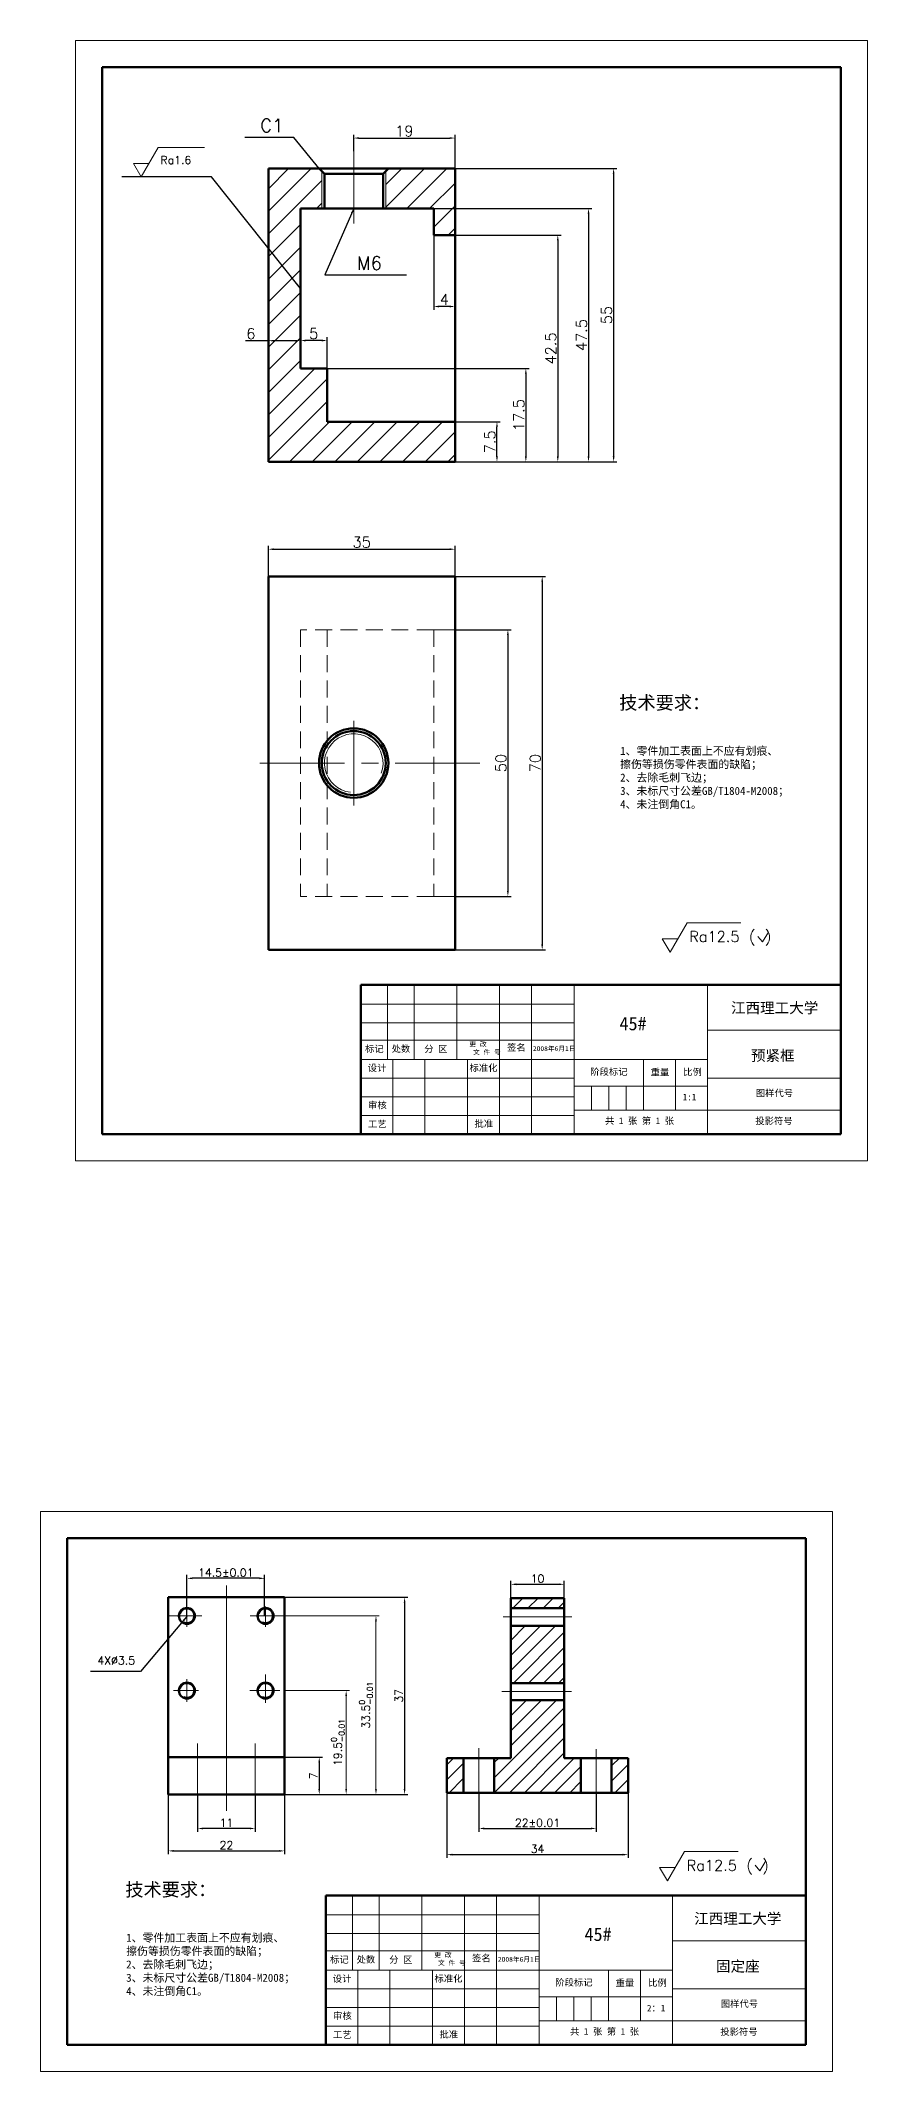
# Model space of a CAD drawing. Header units: millimetres. Extents: x -1505 to 6149, y -3153 to 848.
# Drawn here: x 5083 to 5393, y -1964 to -1202 of the extents above; entities that cross this region are included whole.
import ezdxf

# ---------------------------------------------------------------- set-up
doc = ezdxf.new("R2010")
doc.units = ezdxf.units.MM
doc.linetypes.add('CENTER', pattern=[50.8, 31.75, -6.35, 6.35, -6.35])
doc.linetypes.add('DASHED2', pattern=[9.525, 6.35, -3.175])
doc.layers.add('csx', color=7, linetype='Continuous', lineweight=50)
doc.styles.add('2.5', font='simfang.ttf')
doc.styles.get("Standard").update_dxf_attribs({"font": 'txt', "bigfont": 'gbcbig.shx'})
doc.dimstyles.new('gdp ISO-25', dxfattribs={"dimtxt": 3, "dimasz": 2, "dimexe": 1.25, "dimexo": 0, "dimtad": 1, "dimlfac": 0.5, "dimdsep": 46, "dimtxsty": 'Standard', "dimcen": 2.5, "dimadec": 0, "dimazin": 0, "dimtfac": 1, "dimtmove": 0, "dimatfit": 3, "dimfxl": 1, "dimarcsym": 0})
doc.dimstyles.new('ISO-25', dxfattribs={"dimtxt": 2, "dimasz": 2, "dimexe": 1.25, "dimexo": 0, "dimtad": 1, "dimdsep": 46, "dimtxsty": 'Standard', "dimcen": 2.5, "dimadec": 0, "dimazin": 0, "dimtfac": 1, "dimtmove": 0, "dimatfit": 3, "dimfxl": 1, "dimarcsym": 0})
doc.dimstyles.new('yjkISO-25', dxfattribs={"dimtxt": 4, "dimasz": 2, "dimexe": 1.25, "dimexo": 0, "dimtad": 1, "dimlfac": 0.5, "dimdsep": 46, "dimtxsty": 'Standard', "dimcen": 2.5, "dimadec": 0, "dimazin": 0, "dimtfac": 1, "dimtmove": 0, "dimatfit": 3, "dimfxl": 1, "dimarcsym": 0})

# ---------------------------------------------------------------- blocks, each defined once
blk = doc.blocks.new('*D171')
at = {"color": 0, "lineweight": -2}
for p, q in [((5174.62, -1845.76), (5188.86, -1845.76)), ((5187.61, -1847.76), (5187.61, -1857.76)), ((5174.62, -1859.76), (5188.86, -1859.76))]:
    blk.add_line(p, q, dxfattribs=at)
at = {"color": 0}
for points in [[(5187.28, -1847.76), (5187.94, -1847.76), (5187.61, -1845.76)], [(5187.28, -1857.76), (5187.94, -1857.76), (5187.61, -1859.76)]]:
    blk.add_solid(points, dxfattribs=at)
at = {"layer": 'Defpoints', "color": 0}
for p in [(5174.62, -1845.76), (5174.62, -1859.76), (5187.61, -1859.76)]:
    blk.add_point(p, dxfattribs=at)
at = {"color": 0, "lineweight": 13, "insert": (5185.49, -1852.76), "char_height": 3, "attachment_point": 5, "rotation": 90}
blk.add_mtext('7', dxfattribs=at)
blk = doc.blocks.new('*D172')
at = {"color": 0, "lineweight": -2}
for p, q in [((5174.62, -1785.79), (5220.89, -1785.79)), ((5219.64, -1787.79), (5219.64, -1857.76)), ((5174.62, -1859.76), (5220.89, -1859.76))]:
    blk.add_line(p, q, dxfattribs=at)
at = {"color": 0}
for points in [[(5219.3, -1787.79), (5219.97, -1787.79), (5219.64, -1785.79)], [(5219.3, -1857.76), (5219.97, -1857.76), (5219.64, -1859.76)]]:
    blk.add_solid(points, dxfattribs=at)
at = {"layer": 'Defpoints', "color": 0}
for p in [(5174.62, -1785.79), (5174.62, -1859.76), (5219.64, -1859.76)]:
    blk.add_point(p, dxfattribs=at)
at = {"color": 0, "lineweight": 13, "insert": (5217.51, -1822.77), "char_height": 3, "attachment_point": 5, "rotation": 90}
blk.add_mtext('37', dxfattribs=at)
blk = doc.blocks.new('*D173')
at = {"color": 0, "lineweight": -2}
for p, q in [((5131, -1859.76), (5131, -1882.17)), ((5174.62, -1859.76), (5174.62, -1882.17)), ((5133, -1880.92), (5172.62, -1880.92))]:
    blk.add_line(p, q, dxfattribs=at)
at = {"color": 0}
for points in [[(5133, -1880.59), (5133, -1881.25), (5131, -1880.92)], [(5172.62, -1880.59), (5172.62, -1881.25), (5174.62, -1880.92)]]:
    blk.add_solid(points, dxfattribs=at)
at = {"layer": 'Defpoints', "color": 0}
for p in [(5131, -1859.76), (5174.62, -1859.76), (5174.62, -1880.92)]:
    blk.add_point(p, dxfattribs=at)
at = {"color": 0, "lineweight": 13, "insert": (5152.81, -1878.79), "char_height": 3, "attachment_point": 5}
blk.add_mtext('22', dxfattribs=at)
blk = doc.blocks.new('*D174')
at = {"color": 0, "lineweight": -2}
for p, q in [((5142, -1859.76), (5142, -1873.76)), ((5163.62, -1859.76), (5163.62, -1873.76)), ((5161.62, -1872.51), (5144, -1872.51))]:
    blk.add_line(p, q, dxfattribs=at)
at = {"color": 0}
for points in [[(5144, -1872.18), (5144, -1872.84), (5142, -1872.51)], [(5161.62, -1872.18), (5161.62, -1872.84), (5163.62, -1872.51)]]:
    blk.add_solid(points, dxfattribs=at)
at = {"layer": 'Defpoints', "color": 0}
for p in [(5142, -1859.76), (5163.62, -1859.76), (5142, -1872.51)]:
    blk.add_point(p, dxfattribs=at)
at = {"color": 0, "lineweight": 13, "insert": (5152.81, -1870.38), "char_height": 3, "attachment_point": 5}
blk.add_mtext('11', dxfattribs=at)
blk = doc.blocks.new('*D175')
at = {"color": 0, "lineweight": -2}
for p, q in [((5138, -1792.79), (5138, -1777.46)), ((5165.13, -1778.71), (5140, -1778.71)), ((5167.13, -1792.79), (5167.13, -1777.46))]:
    blk.add_line(p, q, dxfattribs=at)
at = {"color": 0}
for points in [[(5140, -1778.37), (5140, -1779.04), (5138, -1778.71)], [(5165.13, -1778.37), (5165.13, -1779.04), (5167.13, -1778.71)]]:
    blk.add_solid(points, dxfattribs=at)
at = {"layer": 'Defpoints', "color": 0}
for p in [(5138, -1778.71), (5138, -1792.79), (5167.13, -1792.79)]:
    blk.add_point(p, dxfattribs=at)
at = {"color": 0, "lineweight": 13, "insert": (5152.56, -1776.58), "char_height": 3, "attachment_point": 5}
blk.add_mtext('14.5%%p0.01', dxfattribs=at)
blk = doc.blocks.new('*D176')
at = {"color": 0, "lineweight": -2}
for p, q in [((5247.49, -1859.09), (5247.49, -1873.77)), ((5291.49, -1859.09), (5291.49, -1873.77)), ((5249.49, -1872.52), (5289.49, -1872.52))]:
    blk.add_line(p, q, dxfattribs=at)
at = {"color": 0}
for points in [[(5249.49, -1872.18), (5249.49, -1872.85), (5247.49, -1872.52)], [(5289.49, -1872.18), (5289.49, -1872.85), (5291.49, -1872.52)]]:
    blk.add_solid(points, dxfattribs=at)
at = {"layer": 'Defpoints', "color": 0}
for p in [(5247.49, -1859.09), (5291.49, -1859.09), (5291.49, -1872.52)]:
    blk.add_point(p, dxfattribs=at)
at = {"color": 0, "lineweight": 13, "insert": (5269.49, -1870.39), "char_height": 3, "attachment_point": 5}
blk.add_mtext('22±0.01', dxfattribs=at)
blk = doc.blocks.new('*D177')
at = {"color": 0, "lineweight": -2}
for p, q in [((5235.49, -1859.09), (5235.49, -1883.57)), ((5303.49, -1859.09), (5303.49, -1883.57)), ((5237.49, -1882.32), (5301.49, -1882.32))]:
    blk.add_line(p, q, dxfattribs=at)
at = {"color": 0}
for points in [[(5237.49, -1881.99), (5237.49, -1882.66), (5235.49, -1882.32)], [(5301.49, -1881.99), (5301.49, -1882.66), (5303.49, -1882.32)]]:
    blk.add_solid(points, dxfattribs=at)
at = {"layer": 'Defpoints', "color": 0}
for p in [(5235.49, -1859.09), (5303.49, -1859.09), (5303.49, -1882.32)]:
    blk.add_point(p, dxfattribs=at)
at = {"color": 0, "lineweight": 13, "insert": (5269.49, -1880.2), "char_height": 3, "attachment_point": 5}
blk.add_mtext('34', dxfattribs=at)
blk = doc.blocks.new('*D178')
at = {"color": 0, "lineweight": -2}
for p, q in [((5259.49, -1786.12), (5259.49, -1779.71)), ((5261.49, -1780.96), (5277.49, -1780.96)), ((5279.49, -1786.12), (5279.49, -1779.71))]:
    blk.add_line(p, q, dxfattribs=at)
at = {"color": 0}
for points in [[(5261.49, -1780.62), (5261.49, -1781.29), (5259.49, -1780.96)], [(5277.49, -1780.62), (5277.49, -1781.29), (5279.49, -1780.96)]]:
    blk.add_solid(points, dxfattribs=at)
at = {"layer": 'Defpoints', "color": 0}
for p in [(5279.49, -1780.96), (5259.49, -1786.12), (5279.49, -1786.12)]:
    blk.add_point(p, dxfattribs=at)
at = {"color": 0, "lineweight": 13, "insert": (5269.49, -1778.83), "char_height": 3, "attachment_point": 5}
blk.add_mtext('10', dxfattribs=at)
blk = doc.blocks.new('*D234')
at = {"color": 0, "lineweight": -2}
for p, q in [((5168.54, -1403.01), (5168.54, -1391.57)), ((5170.54, -1392.82), (5236.54, -1392.82)), ((5238.54, -1403.01), (5238.54, -1391.57))]:
    blk.add_line(p, q, dxfattribs=at)
at = {"color": 0}
for points in [[(5170.54, -1392.49), (5170.54, -1393.15), (5168.54, -1392.82)], [(5236.54, -1392.49), (5236.54, -1393.15), (5238.54, -1392.82)]]:
    blk.add_solid(points, dxfattribs=at)
at = {"layer": 'Defpoints', "color": 0}
for p in [(5238.54, -1392.82), (5168.54, -1403.01), (5238.54, -1403.01)]:
    blk.add_point(p, dxfattribs=at)
at = {"color": 0, "lineweight": 13, "insert": (5203.54, -1390.19), "char_height": 4, "attachment_point": 5}
blk.add_mtext('35', dxfattribs=at)
blk = doc.blocks.new('*D235')
at = {"color": 0, "lineweight": -2}
for p, q in [((5238.54, -1250.04), (5299.28, -1250.04)), ((5298.03, -1252.04), (5298.03, -1358.04)), ((5238.54, -1360.04), (5299.28, -1360.04))]:
    blk.add_line(p, q, dxfattribs=at)
at = {"color": 0}
for points in [[(5297.7, -1252.04), (5298.37, -1252.04), (5298.03, -1250.04)], [(5297.7, -1358.04), (5298.37, -1358.04), (5298.03, -1360.04)]]:
    blk.add_solid(points, dxfattribs=at)
at = {"layer": 'Defpoints', "color": 0}
for p in [(5238.54, -1250.04), (5238.54, -1360.04), (5298.03, -1360.04)]:
    blk.add_point(p, dxfattribs=at)
at = {"color": 0, "lineweight": 13, "insert": (5295.41, -1305.04), "char_height": 4, "attachment_point": 5, "rotation": 90}
blk.add_mtext('55', dxfattribs=at)
blk = doc.blocks.new('*D236')
at = {"color": 0, "lineweight": -2}
for p, q in [((5238.54, -1345.04), (5255.53, -1345.04)), ((5254.28, -1358.04), (5254.28, -1347.04)), ((5238.54, -1360.04), (5255.53, -1360.04))]:
    blk.add_line(p, q, dxfattribs=at)
at = {"color": 0}
for points in [[(5253.94, -1347.04), (5254.61, -1347.04), (5254.28, -1345.04)], [(5253.94, -1358.04), (5254.61, -1358.04), (5254.28, -1360.04)]]:
    blk.add_solid(points, dxfattribs=at)
at = {"layer": 'Defpoints', "color": 0}
for p in [(5238.54, -1345.04), (5254.28, -1345.04), (5238.54, -1360.04)]:
    blk.add_point(p, dxfattribs=at)
at = {"color": 0, "lineweight": 13, "insert": (5251.65, -1352.54), "char_height": 4, "attachment_point": 5, "rotation": 90}
blk.add_mtext('7.5', dxfattribs=at)
blk = doc.blocks.new('*D237')
at = {"color": 0, "lineweight": -2}
for p, q in [((5238.54, -1275.04), (5278.34, -1275.04)), ((5277.09, -1277.04), (5277.09, -1358.04)), ((5238.54, -1360.04), (5278.34, -1360.04))]:
    blk.add_line(p, q, dxfattribs=at)
at = {"color": 0}
for points in [[(5276.76, -1277.04), (5277.43, -1277.04), (5277.09, -1275.04)], [(5276.76, -1358.04), (5277.43, -1358.04), (5277.09, -1360.04)]]:
    blk.add_solid(points, dxfattribs=at)
at = {"layer": 'Defpoints', "color": 0}
for p in [(5238.54, -1275.04), (5238.54, -1360.04), (5277.09, -1360.04)]:
    blk.add_point(p, dxfattribs=at)
at = {"color": 0, "lineweight": 13, "insert": (5274.47, -1317.54), "char_height": 4, "attachment_point": 5, "rotation": 90}
blk.add_mtext('42.5', dxfattribs=at)
blk = doc.blocks.new('*D238')
at = {"color": 0, "lineweight": -2}
for p, q in [((5190.54, -1325.04), (5266.37, -1325.04)), ((5265.12, -1327.04), (5265.12, -1358.04)), ((5238.54, -1360.04), (5266.37, -1360.04))]:
    blk.add_line(p, q, dxfattribs=at)
at = {"color": 0}
for points in [[(5264.79, -1327.04), (5265.46, -1327.04), (5265.12, -1325.04)], [(5264.79, -1358.04), (5265.46, -1358.04), (5265.12, -1360.04)]]:
    blk.add_solid(points, dxfattribs=at)
at = {"layer": 'Defpoints', "color": 0}
for p in [(5190.54, -1325.04), (5238.54, -1360.04), (5265.12, -1360.04)]:
    blk.add_point(p, dxfattribs=at)
at = {"color": 0, "lineweight": 13, "insert": (5262.5, -1342.54), "char_height": 4, "attachment_point": 5, "rotation": 90}
blk.add_mtext('17.5', dxfattribs=at)
blk = doc.blocks.new('*D239')
at = {"color": 0, "lineweight": -2}
for p, q in [((5230.54, -1265.04), (5289.87, -1265.04)), ((5288.62, -1267.04), (5288.62, -1358.04)), ((5238.54, -1360.04), (5289.87, -1360.04))]:
    blk.add_line(p, q, dxfattribs=at)
at = {"color": 0}
for points in [[(5288.29, -1267.04), (5288.96, -1267.04), (5288.62, -1265.04)], [(5288.29, -1358.04), (5288.96, -1358.04), (5288.62, -1360.04)]]:
    blk.add_solid(points, dxfattribs=at)
at = {"layer": 'Defpoints', "color": 0}
for p in [(5230.54, -1265.04), (5238.54, -1360.04), (5288.62, -1360.04)]:
    blk.add_point(p, dxfattribs=at)
at = {"color": 0, "lineweight": 13, "insert": (5286, -1312.54), "char_height": 4, "attachment_point": 5, "rotation": 90}
blk.add_mtext('47.5', dxfattribs=at)
blk = doc.blocks.new('*D240')
at = {"color": 0, "lineweight": -2}
for p, q in [((5200.54, -1243.5), (5200.54, -1237.39)), ((5202.54, -1238.64), (5236.54, -1238.64)), ((5238.54, -1250.04), (5238.54, -1237.39))]:
    blk.add_line(p, q, dxfattribs=at)
at = {"color": 0}
for points in [[(5202.54, -1238.31), (5202.54, -1238.98), (5200.54, -1238.64)], [(5236.54, -1238.31), (5236.54, -1238.98), (5238.54, -1238.64)]]:
    blk.add_solid(points, dxfattribs=at)
at = {"layer": 'Defpoints', "color": 0}
for p in [(5238.54, -1238.64), (5200.54, -1243.5), (5238.54, -1250.04)]:
    blk.add_point(p, dxfattribs=at)
at = {"color": 0, "lineweight": 13, "insert": (5219.54, -1236.02), "char_height": 4, "attachment_point": 5}
blk.add_mtext('19', dxfattribs=at)
blk = doc.blocks.new('*D241')
at = {"color": 0, "lineweight": -2}
for p, q in [((5230.54, -1275.04), (5230.54, -1303.04)), ((5238.54, -1275.04), (5238.54, -1303.04)), ((5236.54, -1301.79), (5232.54, -1301.79))]:
    blk.add_line(p, q, dxfattribs=at)
at = {"color": 0}
for points in [[(5232.54, -1301.46), (5232.54, -1302.13), (5230.54, -1301.79)], [(5236.54, -1301.46), (5236.54, -1302.13), (5238.54, -1301.79)]]:
    blk.add_solid(points, dxfattribs=at)
at = {"layer": 'Defpoints', "color": 0}
for p in [(5230.54, -1275.04), (5238.54, -1275.04), (5230.54, -1301.79)]:
    blk.add_point(p, dxfattribs=at)
at = {"color": 0, "lineweight": 13, "insert": (5234.54, -1299.17), "char_height": 4, "attachment_point": 5}
blk.add_mtext('4', dxfattribs=at)
blk = doc.blocks.new('*D242')
at = {"color": 0, "lineweight": -2}
for p, q in [((5180.54, -1325.04), (5180.54, -1313.31)), ((5188.54, -1314.56), (5182.54, -1314.56)), ((5190.54, -1325.04), (5190.54, -1313.31))]:
    blk.add_line(p, q, dxfattribs=at)
at = {"color": 0}
for points in [[(5182.54, -1314.23), (5182.54, -1314.9), (5180.54, -1314.56)], [(5188.54, -1314.23), (5188.54, -1314.9), (5190.54, -1314.56)]]:
    blk.add_solid(points, dxfattribs=at)
at = {"layer": 'Defpoints', "color": 0}
for p in [(5180.54, -1314.56), (5180.54, -1325.04), (5190.54, -1325.04)]:
    blk.add_point(p, dxfattribs=at)
at = {"color": 0, "lineweight": 13, "insert": (5185.54, -1311.94), "char_height": 4, "attachment_point": 5}
blk.add_mtext('5', dxfattribs=at)
blk = doc.blocks.new('*D243')
at = {"color": 0, "lineweight": -2}
for p, q in [((5168.54, -1250.04), (5168.54, -1315.89)), ((5168.54, -1314.64), (5160, -1314.64)), ((5178.54, -1314.64), (5170.54, -1314.64)), ((5180.54, -1314.56), (5180.54, -1315.89))]:
    blk.add_line(p, q, dxfattribs=at)
at = {"color": 0}
for points in [[(5170.54, -1314.3), (5170.54, -1314.97), (5168.54, -1314.64)], [(5178.54, -1314.3), (5178.54, -1314.97), (5180.54, -1314.64)]]:
    blk.add_solid(points, dxfattribs=at)
at = {"layer": 'Defpoints', "color": 0}
for p in [(5168.54, -1250.04), (5168.54, -1314.64), (5180.54, -1314.56)]:
    blk.add_point(p, dxfattribs=at)
at = {"color": 0, "lineweight": 13, "insert": (5161.96, -1312.01), "char_height": 4, "attachment_point": 5}
blk.add_mtext('6', dxfattribs=at)
blk = doc.blocks.new('*D244')
at = {"color": 0, "lineweight": -2}
for p, q in [((5238.54, -1423.01), (5259.62, -1423.01)), ((5258.37, -1425.01), (5258.37, -1521.01)), ((5238.54, -1523.01), (5259.62, -1523.01))]:
    blk.add_line(p, q, dxfattribs=at)
at = {"color": 0}
for points in [[(5258.04, -1425.01), (5258.71, -1425.01), (5258.37, -1423.01)], [(5258.04, -1521.01), (5258.71, -1521.01), (5258.37, -1523.01)]]:
    blk.add_solid(points, dxfattribs=at)
at = {"layer": 'Defpoints', "color": 0}
for p in [(5238.54, -1423.01), (5238.54, -1523.01), (5258.37, -1523.01)]:
    blk.add_point(p, dxfattribs=at)
at = {"color": 0, "lineweight": 13, "insert": (5255.75, -1473.01), "char_height": 4, "attachment_point": 5, "rotation": 90}
blk.add_mtext('50', dxfattribs=at)
blk = doc.blocks.new('*D245')
at = {"color": 0, "lineweight": -2}
for p, q in [((5238.54, -1403.01), (5272.49, -1403.01)), ((5271.24, -1405.01), (5271.24, -1541.01)), ((5238.54, -1543.01), (5272.49, -1543.01))]:
    blk.add_line(p, q, dxfattribs=at)
at = {"color": 0}
for points in [[(5270.91, -1405.01), (5271.58, -1405.01), (5271.24, -1403.01)], [(5270.91, -1541.01), (5271.58, -1541.01), (5271.24, -1543.01)]]:
    blk.add_solid(points, dxfattribs=at)
at = {"layer": 'Defpoints', "color": 0}
for p in [(5238.54, -1403.01), (5238.54, -1543.01), (5271.24, -1543.01)]:
    blk.add_point(p, dxfattribs=at)
at = {"color": 0, "lineweight": 13, "insert": (5268.62, -1473.01), "char_height": 4, "attachment_point": 5, "rotation": 90}
blk.add_mtext('70', dxfattribs=at)

msp = doc.modelspace()

# ---------------------------------------------------------------- hatches: boundary and pattern name
at = {"lineweight": 13}
h = msp.add_hatch(dxfattribs=at)
h.set_pattern_fill('_USER', color=256, scale=6, angle=45, style=0, pattern_type=0)
h.set_pattern_definition([(45, (2862.846, -2621.454), (-4.242641, 4.242641), [])])
h.paths.add_polyline_path([(5213.542, -1250.041), (5212.542, -1251.041), (5212.542, -1265.041), (5230.542, -1265.041), (5230.542, -1275.041), (5238.542, -1275.041), (5238.542, -1250.041)], flags=17)
h.paths.add_polyline_path([(5180.542, -1265.041), (5188.542, -1265.041), (5188.542, -1251.041), (5187.542, -1250.041), (5168.542, -1250.041), (5168.542, -1360.041), (5238.542, -1360.041), (5238.542, -1345.041), (5190.542, -1345.041), (5190.542, -1325.041), (5180.542, -1325.041)])

# ---------------------------------------------------------------- linework, layer by layer
for p, q in [((5096.228, -1622.1), (5096.228, -1202.1)), ((5096.228, -1202.1), (5393.228, -1202.1)), ((5393.228, -1202.1), (5393.228, -1622.1)), ((5120.845, -1253.175), (5117.944, -1248.175)), ((5117.944, -1248.175), (5123.745, -1248.175)), ((5120.845, -1253.175), (5127.225, -1242.175)), ((5127.225, -1242.175), (5144.522, -1242.175)), ((5200.542, -1270.631), (5200.542, -1243.499)), ((5188.542, -1265.041), (5188.542, -1251.041)), ((5212.542, -1265.041), (5212.542, -1251.041)), ((5230.542, -1423.008), (5238.542, -1423.008)), ((5230.542, -1523.008), (5238.542, -1523.008)), ((5238.542, -1523.008), (5238.542, -1543.008)), ((5319.187, -1543.871), (5325.566, -1532.871)), ((5325.566, -1532.871), (5345.698, -1532.871)), ((5352.175, -1537.992), (5353.842, -1540.04)), ((5353.842, -1540.04), (5356.106, -1536.37)), ((5319.187, -1543.871), (5316.285, -1538.871)), ((5316.285, -1538.871), (5322.087, -1538.871)), ((5203.228, -1563.361), (5283.228, -1563.361)), ((5203.228, -1570.382), (5283.228, -1570.382)), ((5203.228, -1576.935), (5283.228, -1576.935)), ((5203.228, -1591.1), (5283.228, -1591.1)), ((5309.228, -1603.1), (5309.228, -1584.1)), ((5321.228, -1584.1), (5321.228, -1603.1)), ((5203.228, -1598.1), (5283.228, -1598.1)), ((5289.728, -1594.1), (5289.728, -1603.1)), ((5296.228, -1594.1), (5296.228, -1603.1)), ((5302.728, -1594.1), (5302.728, -1603.1)), ((5203.228, -1605.1), (5283.228, -1605.1)), ((5333.228, -1603.1), (5383.228, -1603.1)), ((5383.228, -1603.1), (5383.228, -1612.1)), ((5393.228, -1622.1), (5096.228, -1622.1)), ((5083.097, -1963.594), (5083.097, -1753.594)), ((5083.097, -1753.594), (5380.097, -1753.594)), ((5380.097, -1753.594), (5380.097, -1963.594)), ((5260.237, -1789.901), (5264.02, -1786.119)), ((5265.894, -1789.901), (5269.676, -1786.119)), ((5271.551, -1789.901), (5275.333, -1786.119)), ((5277.208, -1789.901), (5279.49, -1787.619)), ((5170.476, -1792.786), (5210.14, -1792.786)), ((5208.89, -1794.786), (5208.89, -1857.756)), ((5259.49, -1801.962), (5264.903, -1796.549)), ((5259.49, -1807.619), (5270.56, -1796.549)), ((5259.49, -1813.276), (5276.217, -1796.549)), ((5279.49, -1790.119), (5279.49, -1796.119)), ((5260.44, -1817.982), (5279.49, -1798.933)), ((5266.097, -1817.982), (5279.49, -1804.59)), ((5271.754, -1817.982), (5279.49, -1810.246)), ((5167.476, -1825.392), (5167.476, -1814.778)), ((5277.411, -1817.982), (5279.49, -1815.903)), ((5279.49, -1818.319), (5279.49, -1823.919)), ((5174.616, -1820.786), (5198.966, -1820.786)), ((5197.716, -1822.786), (5197.716, -1857.756)), ((5253.49, -1853.217), (5279.49, -1827.217)), ((5259.49, -1824.59), (5259.689, -1824.39)), ((5259.49, -1830.246), (5265.346, -1824.39)), ((5259.49, -1835.903), (5271.003, -1824.39)), ((5259.49, -1841.56), (5276.66, -1824.39)), ((5253.49, -1858.874), (5279.49, -1832.874)), ((5258.931, -1859.089), (5279.49, -1838.531)), ((5235.49, -1848.59), (5237.99, -1846.089)), ((5235.49, -1854.246), (5241.49, -1848.246)), ((5241.49, -1848.246), (5241.747, -1847.989)), ((5253.233, -1847.817), (5253.49, -1847.56)), ((5253.49, -1847.56), (5254.961, -1846.089)), ((5264.588, -1859.089), (5279.49, -1844.188)), ((5270.245, -1859.089), (5283.245, -1846.089)), ((5275.902, -1859.089), (5285.49, -1849.501)), ((5285.49, -1849.501), (5285.747, -1849.244)), ((5297.233, -1849.072), (5297.49, -1848.815)), ((5297.49, -1848.815), (5300.216, -1846.089)), ((5297.49, -1854.472), (5303.49, -1848.472)), ((5236.304, -1859.089), (5241.49, -1853.903)), ((5241.49, -1853.903), (5241.747, -1853.646)), ((5253.233, -1853.474), (5253.49, -1853.217)), ((5281.559, -1859.089), (5285.49, -1855.158)), ((5285.49, -1855.158), (5285.747, -1854.901)), ((5297.233, -1854.729), (5297.49, -1854.472)), ((5298.529, -1859.089), (5303.49, -1854.129)), ((5174.616, -1859.756), (5198.966, -1859.756)), ((5174.616, -1859.756), (5210.14, -1859.756)), ((5253.274, -1859.089), (5253.49, -1858.874)), ((5318.203, -1892.179), (5315.302, -1887.179)), ((5315.302, -1887.179), (5321.103, -1887.179)), ((5318.203, -1892.179), (5324.583, -1881.179)), ((5324.583, -1881.179), (5344.715, -1881.179)), ((5351.192, -1886.299), (5352.858, -1888.347)), ((5352.858, -1888.347), (5355.122, -1884.678)), ((5190.097, -1904.856), (5270.097, -1904.856)), ((5190.097, -1911.877), (5270.097, -1911.877)), ((5190.097, -1918.43), (5270.097, -1918.43)), ((5296.097, -1944.594), (5296.097, -1925.594)), ((5308.097, -1925.594), (5308.097, -1944.594)), ((5190.097, -1932.594), (5270.097, -1932.594)), ((5190.097, -1939.594), (5270.097, -1939.594)), ((5276.597, -1935.594), (5276.597, -1944.594)), ((5283.097, -1935.594), (5283.097, -1944.594)), ((5289.597, -1935.594), (5289.597, -1944.594)), ((5190.097, -1946.594), (5270.097, -1946.594)), ((5320.097, -1944.594), (5370.097, -1944.594)), ((5083.097, -1963.594), (5380.097, -1963.594))]:
    msp.add_line(p, q, dxfattribs=at)
at = {"lineweight": 50}
for p, q in [((5168.542, -1360.041), (5168.542, -1250.041)), ((5168.542, -1250.041), (5187.542, -1250.041)), ((5187.542, -1250.041), (5238.542, -1250.041)), ((5189.542, -1252.041), (5187.542, -1250.041)), ((5189.542, -1265.041), (5189.542, -1252.041)), ((5211.542, -1252.041), (5189.542, -1252.041)), ((5211.542, -1252.041), (5213.542, -1250.041)), ((5211.542, -1265.041), (5211.542, -1252.041)), ((5238.542, -1250.041), (5238.542, -1275.041)), ((5230.542, -1265.041), (5180.542, -1265.041)), ((5180.542, -1265.041), (5180.542, -1325.041)), ((5180.542, -1265.041), (5180.542, -1295.041)), ((5230.542, -1275.041), (5230.542, -1265.041)), ((5238.542, -1275.041), (5230.542, -1275.041)), ((5238.542, -1275.041), (5238.542, -1345.041)), ((5180.542, -1325.041), (5190.542, -1325.041)), ((5190.542, -1325.041), (5190.542, -1345.041)), ((5190.542, -1345.041), (5238.542, -1345.041)), ((5238.542, -1345.041), (5226.542, -1345.041)), ((5238.542, -1345.041), (5238.542, -1360.041)), ((5168.542, -1360.041), (5238.542, -1360.041)), ((5168.542, -1403.008), (5168.542, -1543.008)), ((5168.542, -1403.008), (5238.542, -1403.008)), ((5238.542, -1403.008), (5238.542, -1543.008)), ((5168.542, -1543.008), (5238.542, -1543.008)), ((5130.997, -1785.786), (5130.997, -1827.786)), ((5174.616, -1785.786), (5130.997, -1785.786)), ((5174.616, -1785.786), (5174.616, -1799.786)), ((5259.49, -1846.089), (5259.49, -1786.119)), ((5259.49, -1786.119), (5279.49, -1786.119)), ((5279.49, -1786.119), (5279.49, -1846.089)), ((5259.49, -1789.901), (5279.49, -1789.901)), ((5259.49, -1796.549), (5279.49, -1796.549)), ((5174.616, -1813.786), (5174.616, -1799.786)), ((5174.616, -1813.786), (5174.616, -1827.786)), ((5259.49, -1817.982), (5279.49, -1817.982)), ((5259.49, -1824.39), (5279.49, -1824.39)), ((5130.997, -1859.756), (5130.997, -1827.786)), ((5174.616, -1827.786), (5174.616, -1859.756)), ((5130.997, -1845.756), (5174.616, -1845.756)), ((5174.616, -1859.756), (5174.616, -1845.756)), ((5174.616, -1859.756), (5174.616, -1845.756)), ((5235.49, -1846.089), (5259.49, -1846.089)), ((5235.49, -1859.089), (5235.49, -1846.089)), ((5241.747, -1846.089), (5241.747, -1859.089)), ((5253.233, -1846.089), (5253.233, -1859.089)), ((5279.49, -1846.089), (5303.49, -1846.089)), ((5285.747, -1846.089), (5285.747, -1859.089)), ((5297.233, -1846.089), (5297.233, -1859.089)), ((5303.49, -1859.089), (5303.49, -1846.089)), ((5174.616, -1859.756), (5130.997, -1859.756)), ((5130.997, -1859.756), (5141.997, -1859.756)), ((5259.49, -1859.089), (5235.49, -1859.089)), ((5279.49, -1859.089), (5259.49, -1859.089)), ((5279.49, -1859.089), (5303.49, -1859.089))]:
    msp.add_line(p, q, dxfattribs=at)
at = {"linetype": 'DASHED2', "lineweight": 13}
for p, q in [((5180.542, -1423.008), (5180.542, -1523.008)), ((5230.542, -1423.008), (5180.542, -1423.008)), ((5190.542, -1423.008), (5190.542, -1523.008)), ((5230.542, -1423.008), (5230.542, -1523.008)), ((5230.542, -1523.008), (5180.542, -1523.008))]:
    msp.add_line(p, q, dxfattribs=at)
at = {"linetype": 'CENTER', "lineweight": 5}
msp.add_line((5200.542, -1457.224), (5200.542, -1491.664), dxfattribs=at)
at = {"linetype": 'CENTER', "lineweight": 13}
msp.add_line((5247.88, -1473.008), (5163.724, -1473.008), dxfattribs=at)
at = {"lineweight": 5}
for p, q in [((5152.806, -1781.407), (5152.806, -1865.845)), ((5137.997, -1789.144), (5137.997, -1796.905)), ((5167.476, -1789.279), (5167.476, -1796.9)), ((5143.582, -1792.786), (5130.997, -1792.786)), ((5172.614, -1792.786), (5161.65, -1792.786)), ((5282.365, -1793.119), (5256.576, -1793.119)), ((5137.997, -1816.549), (5137.997, -1824.961)), ((5142.381, -1820.786), (5132.954, -1820.786)), ((5172.891, -1820.786), (5161.579, -1820.786)), ((5282.259, -1821.119), (5256.045, -1821.119)), ((5141.997, -1862.9), (5141.997, -1840.59)), ((5163.616, -1862.9), (5163.616, -1840.59)), ((5247.49, -1862.504), (5247.49, -1842.432)), ((5291.49, -1862.056), (5291.49, -1842.791)), ((5241.49, -1859.089), (5241.49, -1846.089)), ((5253.49, -1859.089), (5253.49, -1846.089)), ((5285.49, -1859.089), (5285.49, -1846.089)), ((5297.49, -1859.089), (5297.49, -1846.089))]:
    msp.add_line(p, q, dxfattribs=at)
at = {"lineweight": 50}
for centre, radius in [((5200.542, -1473.008), 13), ((5200.542, -1473.008), 12), ((5137.997, -1792.786), 3), ((5167.476, -1792.786), 3), ((5137.997, -1820.786), 3), ((5167.476, -1820.786), 3)]:
    msp.add_circle(centre, radius, dxfattribs=at)
at = {"lineweight": 5}
msp.add_arc((5200.542, -1473.008), 11, 339.81339, 263.567929, dxfattribs=at)
at = {"lineweight": 50}
for centre in [(5137.997, -1792.786), (5167.476, -1792.786), (5137.997, -1820.786), (5167.476, -1820.786)]:
    msp.add_arc(centre, 2.8, 244.478024, 163.37957, dxfattribs=at)
at = {"lineweight": 13}
for points in [[(5208.557, -1794.786), (5209.223, -1794.786), (5208.89, -1792.786)], [(5197.383, -1822.786), (5198.049, -1822.786), (5197.716, -1820.786)], [(5197.383, -1857.756), (5198.049, -1857.756), (5197.716, -1859.756)], [(5208.557, -1857.756), (5209.223, -1857.756), (5208.89, -1859.756)]]:
    msp.add_solid(points, dxfattribs=at)
at = {"layer": 'csx', "lineweight": 50}
for p, q in [((5106.228, -1212.1), (5383.228, -1212.1)), ((5106.228, -1612.1), (5106.228, -1212.1)), ((5383.228, -1212.1), (5383.228, -1612.1)), ((5203.228, -1556.1), (5383.228, -1556.1)), ((5203.228, -1612.1), (5203.228, -1556.1)), ((5383.228, -1612.1), (5106.228, -1612.1)), ((5093.097, -1763.594), (5370.097, -1763.594)), ((5093.097, -1953.594), (5093.097, -1763.594)), ((5370.097, -1763.594), (5370.097, -1953.594)), ((5190.097, -1897.594), (5370.097, -1897.594)), ((5190.097, -1953.594), (5190.097, -1897.594)), ((5370.097, -1953.594), (5093.051, -1953.594))]:
    msp.add_line(p, q, dxfattribs=at)
at = {"layer": 'csx', "lineweight": 13}
for p, q in [((5213.228, -1556.1), (5213.228, -1584.1)), ((5223.228, -1556.1), (5223.228, -1584.1)), ((5239.228, -1556.1), (5239.228, -1584.1)), ((5255.228, -1556.1), (5255.228, -1584.1)), ((5267.228, -1556.1), (5267.228, -1584.1)), ((5283.228, -1556.1), (5283.228, -1612.1)), ((5333.228, -1556.1), (5333.228, -1612.1)), ((5383.228, -1573.1), (5333.228, -1573.1)), ((5203.228, -1584.1), (5333.228, -1584.1)), ((5215.228, -1584.1), (5215.228, -1612.1)), ((5227.228, -1584.1), (5227.228, -1612.1)), ((5243.228, -1584.1), (5243.228, -1612.1)), ((5255.228, -1584.1), (5255.228, -1612.1)), ((5267.228, -1584.1), (5267.228, -1612.1)), ((5383.228, -1591.1), (5333.228, -1591.1)), ((5333.228, -1594.1), (5283.228, -1594.1)), ((5333.228, -1603.1), (5283.228, -1603.1)), ((5200.097, -1897.594), (5200.097, -1925.594)), ((5210.097, -1897.594), (5210.097, -1925.594)), ((5226.097, -1897.594), (5226.097, -1925.594)), ((5242.097, -1897.594), (5242.097, -1925.594)), ((5254.097, -1897.594), (5254.097, -1925.594)), ((5270.097, -1897.594), (5270.097, -1953.594)), ((5320.097, -1897.594), (5320.097, -1953.594)), ((5370.097, -1914.594), (5320.097, -1914.594)), ((5190.097, -1925.594), (5320.097, -1925.594)), ((5202.097, -1925.594), (5202.097, -1953.594)), ((5214.097, -1925.594), (5214.097, -1953.594)), ((5230.097, -1925.594), (5230.097, -1953.594)), ((5242.097, -1925.594), (5242.097, -1953.594)), ((5254.097, -1925.594), (5254.097, -1953.594)), ((5370.097, -1932.594), (5320.097, -1932.594)), ((5320.097, -1935.594), (5270.097, -1935.594)), ((5320.097, -1944.594), (5270.097, -1944.594))]:
    msp.add_line(p, q, dxfattribs=at)

# ---------------------------------------------------------------- texts
at = {"lineweight": 13, "attachment_point": 1}
for s, insert, char_height, width in [('C1', (5165.467, -1231.421), 5, 16.57312), ('Ra1.6', (5128.059, -1245.368), 3, 9.34429), ('M6', (5201.714, -1283.003), 5, 15.40333), ('Ra12.5 ( )', (5326.401, -1536.065), 4, 35.71604), ('4X%%C3.5', (5104.392, -1808.006), 3, 15.98232), ('Ra12.5 ( )', (5325.417, -1884.373), 4, 35.71604)]:
    msp.add_mtext(s, dxfattribs=dict(at, insert=insert, char_height=char_height, width=width))
at = {"lineweight": 13, "attachment_point": 1, "style": '2.5'}
for s, width, heights, insert, char_height in [('技术要求：', 93.82496, [0], (5300.151, -1447.865), 5), ('1、零件加工表面上不应有划痕、\\P擦伤等损伤零件表面的缺陷；\\P2、去除毛刺飞边；\\P3、未标尺寸公差GB/T1804-M2008；\\P4、未注倒角C1。', 163.22878, [156.459], (5300.476, -1466.945), 3), ('     45#', 50, [0], (5283.228, -1568.19), 5), ('  {\\H1.6x;  江西理工大学}', 50, [0], (5333.228, -1562.788), 2.5), ('\\pi1.5643;标记', 10, [0], (5203.228, -1578.94), 2.5), ('\\pi1.5857;处数', 10, [0], (5213.184, -1578.882), 2.5), ('\\pi3.75;分 区', 16, [0], (5223.228, -1578.978), 2.5), (' 更 改        文 件 号', 16, [0], (5242.506, -1577.489), 1.8), ('\\pi2.8143;签名', 12, [0], (5255.247, -1578.405), 2.5), ('\\pi2.746;2008年6月1日', 20.65316, [9.376], (5265.007, -1579.165), 1.8), ('      预紧框', 50, [0], (5333.228, -1580.674), 4), ('\\pi2.5857;设计', 12, [0], (5203.228, -1586.097), 2.5), ('\\pi0.76429;标准化', 12, [0], (5243.228, -1586.032), 2.5), ('\\pi6.0429;阶段标记', 26, [0], (5283.228, -1587.498), 2.5), ('\\pi2.6857;重量', 12, [0], (5309.228, -1587.66), 2.5), ('\\pi2.9;比例', 12, [0], (5321.228, -1587.595), 2.5), ('\\pi1.564;1:1', 10, [0], (5322.383, -1596.966), 2.5), ('\\pi18.136;图样代号', 50, [0], (5333.228, -1595.495), 2.5), ('\\pi2.7214;审核', 12, [0], (5203.228, -1600.016), 2.5), ('\\pi2.5786;批准', 12, [0], (5243.264, -1606.973), 2.5), ('\\pi11.579;共 1 张 第 1 张', 50, [0], (5283.228, -1605.891), 2.5), ('\\pi17.95;投影符号', 50, [0], (5333.228, -1605.965), 2.5), ('\\pi2.6786;工艺', 12, [0], (5203.228, -1607.126), 2.5), ('技术要求：', 93.82496, [0], (5114.868, -1892.91), 5), ('   江西理工大学', 50, [0], (5320.097, -1904.283), 4), ('     45#', 50, [0], (5270.097, -1909.685), 5), ('1、零件加工表面上不应有划痕、\\P擦伤等损伤零件表面的缺陷；\\P2、去除毛刺飞边；\\P3、未标尺寸公差GB/T1804-M2008；\\P4、未注倒角C1。', 163.22878, [156.459], (5115.193, -1911.99), 3), (' 更 改        文 件 号', 16, [0], (5229.375, -1918.984), 1.8), ('\\pi1.5643;标记', 10, [0], (5190.097, -1920.435), 2.5), ('\\pi1.5857;处数', 10, [0], (5200.053, -1920.377), 2.5), ('\\pi3.75;分 区', 16, [0], (5210.097, -1920.473), 2.5), ('\\pi2.8143;签名', 12, [0], (5242.116, -1919.9), 2.5), ('\\pi2.746;2008年6月1日', 20.65316, [9.376], (5251.876, -1920.66), 1.8), ('      固定座', 50, [0], (5320.097, -1922.169), 4), ('\\pi2.5857;设计', 12, [0], (5190.097, -1927.592), 2.5), ('\\pi0.76429;标准化', 12, [0], (5230.097, -1927.527), 2.5), ('\\pi6.0429;阶段标记', 26, [0], (5270.097, -1928.993), 2.5), ('\\pi2.6857;重量', 12, [0], (5296.097, -1929.155), 2.5), ('\\pi2.9;比例', 12, [0], (5308.097, -1929.09), 2.5), ('\\pi2.7214;审核', 12, [0], (5190.097, -1941.511), 2.5), ('\\pi1.564;2：1', 10, [0], (5308.976, -1938.638), 2.5), ('\\pi18.136;图样代号', 50, [0], (5320.097, -1936.99), 2.5), ('\\pi2.6786;工艺', 12, [0], (5190.097, -1948.621), 2.5), ('\\pi2.5786;批准', 12, [0], (5230.133, -1948.468), 2.5), ('\\pi11.579;共 1 张 第 1 张', 50, [0], (5270.097, -1947.386), 2.5), ('\\pi17.95;投影符号', 50, [0], (5320.097, -1947.46), 2.5)]:
    msp.add_mtext_dynamic_manual_height_columns(s, width=width, gutter_width=12.5, heights=heights, dxfattribs=dict(at, insert=insert, char_height=char_height))
at = {"lineweight": 13, "char_height": 3, "attachment_point": 5, "rotation": 90}
for s, insert in [('\\A1;33.5{\\H0.7x;\\S0^ -0.01;}', (5205.116, -1826.271)), ('\\A1;19.5{\\H0.7x;\\S0^ -0.01;}', (5194.578, -1840.271))]:
    msp.add_mtext(s, dxfattribs=dict(at, insert=insert))

# ---------------------------------------------------------------- dimensions: what is measured, and where the dimension line sits
at = {"lineweight": 13}
for base, p1, p2, dimstyle, picture, middle in [((5238.542, -1238.642), (5200.542, -1243.499), (5238.542, -1250.041), 'yjkISO-25', '*D240', (5219.542, -1236.017)), ((5230.542, -1301.793), (5238.542, -1275.041), (5230.542, -1275.041), 'yjkISO-25', '*D241', (5234.542, -1299.168)), ((5180.542, -1314.563), (5190.542, -1325.041), (5180.542, -1325.041), 'yjkISO-25', '*D242', (5185.542, -1311.938)), ((5238.542, -1392.819), (5168.542, -1403.008), (5238.542, -1403.008), 'yjkISO-25', '*D234', (5203.542, -1390.194)), ((5279.49, -1780.957), (5259.49, -1786.119), (5279.49, -1786.119), 'gdp ISO-25', '*D178', (5269.49, -1778.832)), ((5303.49, -1882.325), (5235.49, -1859.089), (5303.49, -1859.089), 'gdp ISO-25', '*D177', (5269.49, -1880.2))]:
    dim = msp.add_linear_dim(base=base, p1=p1, p2=p2, dimstyle=dimstyle, dxfattribs=at)
    dim.commit()
    dim.dimension.update_dxf_attribs({"geometry": picture, "text_midpoint": middle})
dim = msp.add_linear_dim(base=(5168.542, -1314.637), p1=(5180.542, -1314.563), p2=(5168.542, -1250.041), dimstyle='yjkISO-25', dxfattribs=at)
dim.commit()
dim.dimension.update_dxf_attribs({"geometry": '*D243', "text_midpoint": (5161.959, -1314.637), "dimtype": 160})
for base, p1, picture, middle in [((5298.034, -1360.041), (5238.542, -1250.041), '*D235', (5298.034, -1305.041)), ((5277.092, -1360.041), (5238.542, -1275.041), '*D237', (5277.092, -1317.541)), ((5265.122, -1360.041), (5190.542, -1325.041), '*D238', (5265.122, -1342.541))]:
    dim = msp.add_linear_dim(base=base, p1=p1, p2=(5238.542, -1360.041), angle=90, dimstyle='yjkISO-25', dxfattribs=at)
    dim.commit()
    dim.dimension.update_dxf_attribs({"geometry": picture, "text_midpoint": middle, "dimtype": 160})
for base, p1, p2, dimstyle, picture, middle in [((5288.623, -1360.041), (5230.542, -1265.041), (5238.542, -1360.041), 'yjkISO-25', '*D239', (5285.998, -1312.541)), ((5254.277, -1345.041), (5238.542, -1360.041), (5238.542, -1345.041), 'yjkISO-25', '*D236', (5251.652, -1352.541)), ((5271.243, -1543.008), (5238.542, -1403.008), (5238.542, -1543.008), 'yjkISO-25', '*D245', (5268.618, -1473.008)), ((5258.373, -1523.008), (5238.542, -1423.008), (5238.542, -1523.008), 'yjkISO-25', '*D244', (5255.748, -1473.008)), ((5187.611, -1859.756), (5174.616, -1845.756), (5174.616, -1859.756), 'gdp ISO-25', '*D171', (5185.486, -1852.756))]:
    dim = msp.add_linear_dim(base=base, p1=p1, p2=p2, angle=90, dimstyle=dimstyle, dxfattribs=at)
    dim.commit()
    dim.dimension.update_dxf_attribs({"geometry": picture, "text_midpoint": middle})
dim = msp.add_linear_dim(base=(5137.997, -1778.708), p1=(5167.132, -1792.786), p2=(5137.997, -1792.786), text='14.5%%p0.01', dimstyle='gdp ISO-25', override={"dimgap": 0.625, "dimtol": 1, "dimlim": 0, "dimtp": 0.01, "dimtm": 0.01}, dxfattribs=at)
dim.commit()
dim.dimension.update_dxf_attribs({"geometry": '*D175', "text_midpoint": (5152.564, -1776.583)})
dim = msp.add_linear_dim(base=(5219.636, -1859.756), p1=(5174.616, -1785.786), p2=(5174.616, -1859.756), angle=90, text='37', dimstyle='gdp ISO-25', dxfattribs=at)
dim.commit()
dim.dimension.update_dxf_attribs({"geometry": '*D172', "text_midpoint": (5217.511, -1822.771)})
dim = msp.add_linear_dim(base=(5174.616, -1880.919), p1=(5130.997, -1859.756), p2=(5174.616, -1859.756), text='22', dimstyle='gdp ISO-25', dxfattribs=at)
dim.commit()
dim.dimension.update_dxf_attribs({"geometry": '*D173', "text_midpoint": (5152.806, -1878.794)})
dim = msp.add_linear_dim(base=(5141.997, -1872.51), p1=(5163.616, -1859.756), p2=(5141.997, -1859.756), text='11', dimstyle='gdp ISO-25', dxfattribs=at)
dim.commit()
dim.dimension.update_dxf_attribs({"geometry": '*D174', "text_midpoint": (5152.806, -1872.51), "dimtype": 160})
dim = msp.add_linear_dim(base=(5291.49, -1872.515), p1=(5247.49, -1859.089), p2=(5291.49, -1859.089), dimstyle='gdp ISO-25', override={"dimgap": 0.625, "dimtol": 1, "dimlim": 0, "dimtp": 0.01, "dimtm": 0.01}, dxfattribs=at)
dim.commit()
dim.dimension.update_dxf_attribs({"geometry": '*D176', "text_midpoint": (5269.49, -1870.39)})

# ---------------------------------------------------------------- leaders
for points in [[(5187.542, -1250.041), (5178.137, -1238.402), (5159.743, -1238.402)], [(5180.542, -1295.041), (5147.203, -1253.175), (5113.523, -1253.175)], [(5200.542, -1265.041), (5189.652, -1289.936), (5220.309, -1289.936)], [(5137.997, -1793.024), (5120.516, -1813.691), (5101.811, -1813.691)]]:
    msp.add_leader(points, dimstyle='ISO-25', override={"dimgap": 0.625, "dimtad": 0}, dxfattribs=at)

doc.saveas('drawing.dxf')
